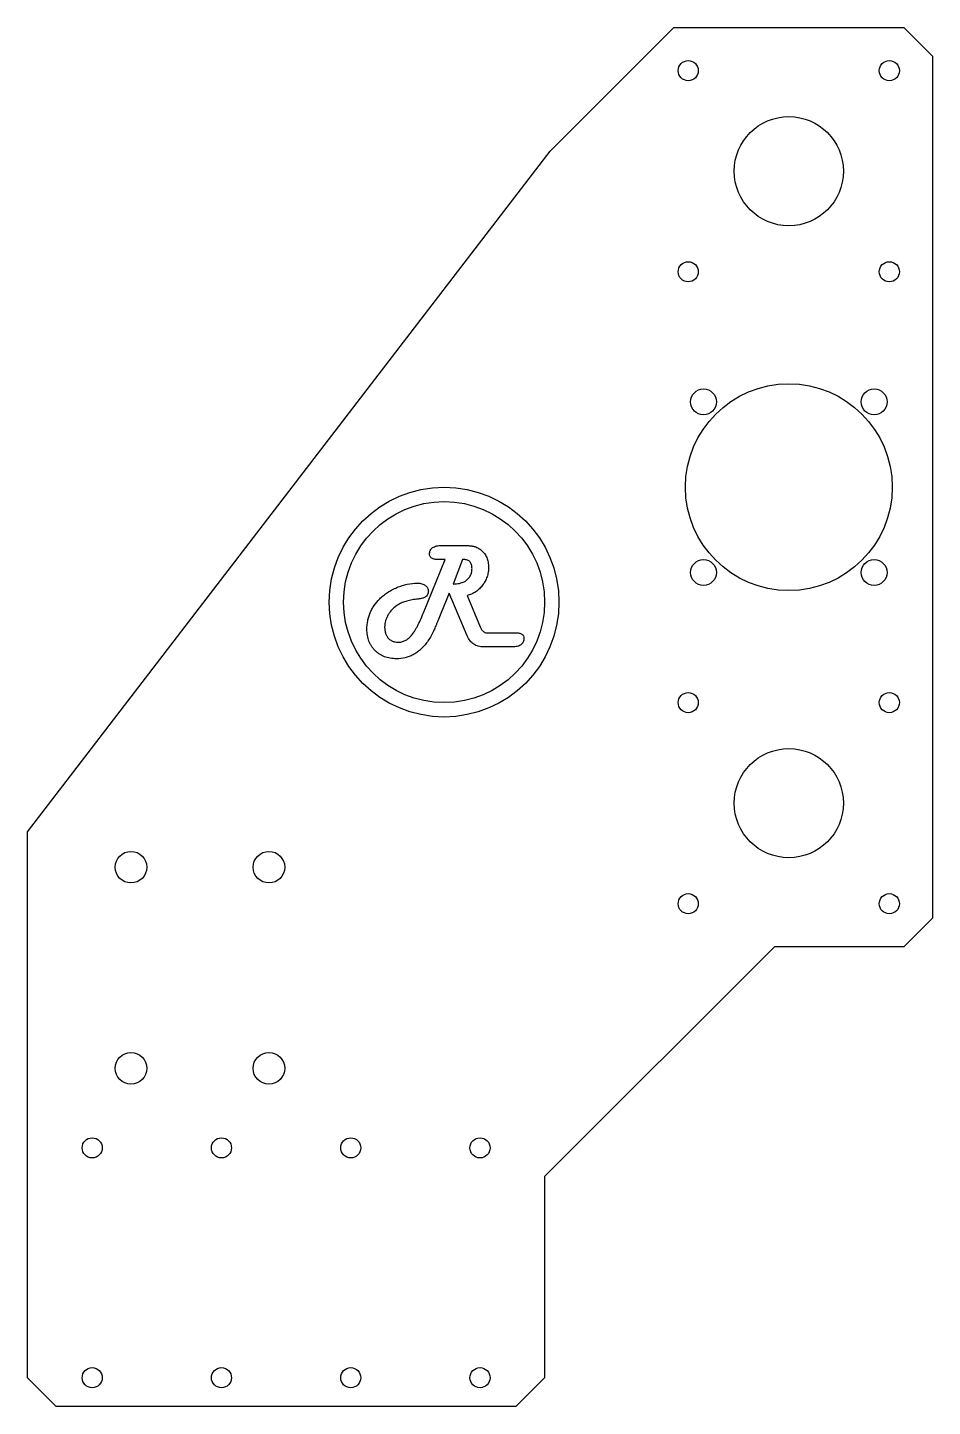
# Model space of a CAD drawing. Header units: millimetres. Extents: x -158 to 0, y 0 to 240.
import ezdxf

# ---------------------------------------------------------------- set-up
doc = ezdxf.new("R2010")
doc.units = ezdxf.units.MM

msp = doc.modelspace()

# ---------------------------------------------------------------- linework, layer by layer
at = {"color": 7, "linetype": 'Continuous', "lineweight": 25}
for p, q in [((-45, 240), (-66.54, 218.46)), ((-45, 240), (-5, 240)), ((0, 235), (-5, 240)), ((0, 235), (0, 85)), ((-157.5, 100), (-66.54, 218.46)), ((-85.46, 149.86), (-81.86, 149.86)), ((-88.6, 138.12), (-84.84, 147.4)), ((-84.84, 147.4), (-85.96, 147.4)), ((-81.78, 147.4), (-83.44, 143.14)), ((-81.55, 147.4), (-81.78, 147.4)), ((-83.44, 143.14), (-83.13, 143.16)), ((-84.09, 141.55), (-85.55, 138.01)), ((-80.96, 134.11), (-84.09, 141.55)), ((-81, 141.12), (-78.72, 135.7)), ((-77.56, 134.66), (-72.6, 134.66)), ((-73.11, 132.19), (-78.1, 132.19)), ((-157.5, 5), (-157.5, 100)), ((-5, 80), (0, 85)), ((-67.5, 40), (-27.5, 80)), ((-5, 80), (-27.5, 80)), ((-67.5, 40), (-67.5, 5)), ((-157.5, 5), (-152.5, 0)), ((-72.5, 0), (-67.5, 5)), ((-72.5, 0), (-152.5, 0))]:
    msp.add_line(p, q, dxfattribs=at)
for centre, radius in [((-42.5, 232.5), 1.75), ((-7.5, 232.5), 1.75), ((-25, 215), 9.5), ((-42.5, 197.5), 1.75), ((-7.5, 197.5), 1.75), ((-25, 160), 18), ((-39.85, 174.85), 2.25), ((-10.15, 174.85), 2.25), ((-85, 140), 20), ((-85, 140), 17.5), ((-39.85, 145.15), 2.25), ((-10.15, 145.15), 2.25), ((-42.5, 122.5), 1.75), ((-7.5, 122.5), 1.75), ((-25, 105), 9.5), ((-139.5, 93.86), 2.75), ((-115.5, 93.86), 2.75), ((-42.5, 87.5), 1.75), ((-7.5, 87.5), 1.75), ((-139.5, 58.86), 2.75), ((-115.5, 58.86), 2.75), ((-146.25, 45), 1.75), ((-123.75, 45), 1.75), ((-101.25, 45), 1.75), ((-78.75, 45), 1.75), ((-146.25, 5), 1.75), ((-123.75, 5), 1.75), ((-101.25, 5), 1.75), ((-78.75, 5), 1.75)]:
    msp.add_circle(centre, radius, dxfattribs=at)
for points, knots in [([(-87.54, 148.38), (-87.54, 148.59), (-87.48, 148.92), (-87.24, 149.27), (-86.99, 149.49), (-86.69, 149.66), (-86.18, 149.83), (-85.75, 149.86), (-85.46, 149.86)], [0, 0, 0, 0, 0.225577, 0.331468, 0.441839, 0.560987, 0.691581, 1, 1, 1, 1]), ([(-81.86, 149.86), (-81.64, 149.86), (-81.32, 149.86), (-80.92, 149.84), (-80.65, 149.82), (-80.4, 149.8), (-80.17, 149.77), (-79.97, 149.74), (-79.74, 149.69), (-79.46, 149.6), (-79.02, 149.4), (-78.72, 149.18), (-78.53, 149.02)], [0, 0, 0, 0, 0.186539, 0.270323, 0.346944, 0.417291, 0.481503, 0.538642, 0.58986, 0.687124, 0.786446, 1, 1, 1, 1]), ([(-78.53, 149.02), (-78.32, 148.85), (-78.04, 148.56), (-77.75, 148.11), (-77.57, 147.75), (-77.43, 147.36), (-77.3, 146.79), (-77.26, 146.35), (-77.26, 146.05)], [0, 0, 0, 0, 0.240162, 0.358943, 0.478313, 0.600702, 0.727865, 1, 1, 1, 1]), ([(-85.96, 147.4), (-86.19, 147.4), (-86.52, 147.41), (-86.91, 147.53), (-87.14, 147.63), (-87.32, 147.77), (-87.49, 148.01), (-87.54, 148.23), (-87.54, 148.38)], [0, 0, 0, 0, 0.332106, 0.465757, 0.584151, 0.689755, 0.789525, 1, 1, 1, 1]), ([(-80.14, 145.83), (-80.15, 146.06), (-80.16, 146.39), (-80.33, 146.78), (-80.48, 147.01), (-80.69, 147.19), (-81.04, 147.36), (-81.34, 147.39), (-81.55, 147.4)], [0, 0, 0, 0, 0.287667, 0.407524, 0.519364, 0.626887, 0.74055, 1, 1, 1, 1]), ([(-81.3, 143.66), (-81.12, 143.78), (-80.87, 144), (-80.59, 144.34), (-80.42, 144.6), (-80.3, 144.88), (-80.17, 145.29), (-80.14, 145.61), (-80.14, 145.83)], [0, 0, 0, 0, 0.261035, 0.38539, 0.506092, 0.625264, 0.745466, 1, 1, 1, 1]), ([(-77.26, 146.05), (-77.26, 145.76), (-77.29, 145.34), (-77.4, 144.79), (-77.52, 144.4), (-77.66, 144.01), (-77.84, 143.64), (-78.05, 143.29), (-78.29, 142.94), (-78.55, 142.62), (-78.84, 142.32), (-79.15, 142.05), (-79.48, 141.8), (-79.83, 141.59), (-80.33, 141.33), (-80.73, 141.2), (-81, 141.12)], [0, 0, 0, 0, 0.127773, 0.18972, 0.251391, 0.312744, 0.374218, 0.436249, 0.499658, 0.562701, 0.625112, 0.686628, 0.747969, 0.80967, 0.871782, 1, 1, 1, 1]), ([(-96.21, 140.57), (-96.01, 140.78), (-95.68, 141.07), (-95.22, 141.43), (-94.86, 141.68), (-94.47, 141.92), (-94.07, 142.14), (-93.64, 142.35), (-93.06, 142.61), (-92.32, 142.88), (-91.13, 143.19), (-90.23, 143.28), (-89.63, 143.29)], [0, 0, 0, 0, 0.118311, 0.178612, 0.239741, 0.301877, 0.364805, 0.429653, 0.495748, 0.627087, 0.754192, 1, 1, 1, 1]), ([(-89.63, 143.29), (-89.37, 143.29), (-89, 143.25), (-88.55, 143.08), (-88.27, 142.92), (-88.04, 142.71), (-87.81, 142.4), (-87.74, 142.1), (-87.74, 141.91)], [0, 0, 0, 0, 0.295207, 0.426616, 0.552589, 0.670394, 0.779134, 1, 1, 1, 1]), ([(-87.74, 141.91), (-87.74, 141.71), (-87.83, 141.28), (-88.13, 140.97), (-88.3, 140.85)], [0, 0, 0, 0, 0.49421, 1, 1, 1, 1]), ([(-83.13, 143.16), (-82.77, 143.18), (-82.13, 143.27), (-81.53, 143.5), (-81.3, 143.66)], [0, 0, 0, 0, 0.565914, 1, 1, 1, 1]), ([(-98.43, 135.29), (-98.43, 135.77), (-98.36, 136.5), (-98.13, 137.44), (-97.88, 138.12), (-97.57, 138.77), (-97.05, 139.62), (-96.56, 140.21), (-96.21, 140.57)], [0, 0, 0, 0, 0.248969, 0.370388, 0.491666, 0.61436, 0.738939, 1, 1, 1, 1]), ([(-92.99, 139.55), (-93.34, 139.33), (-93.84, 138.96), (-94.38, 138.34), (-94.72, 137.84), (-95, 137.31), (-95.27, 136.59), (-95.35, 136.01), (-95.35, 135.63)], [0, 0, 0, 0, 0.26016, 0.38737, 0.514953, 0.64007, 0.761747, 1, 1, 1, 1]), ([(-89.54, 140.53), (-89.89, 140.5), (-90.38, 140.43), (-91.03, 140.31), (-91.47, 140.19), (-91.89, 140.06), (-92.4, 139.87), (-92.76, 139.68), (-92.99, 139.55)], [0, 0, 0, 0, 0.284631, 0.417966, 0.544881, 0.666184, 0.781379, 1, 1, 1, 1]), ([(-88.3, 140.85), (-88.45, 140.76), (-88.86, 140.61), (-89.29, 140.56), (-89.54, 140.53)], [0, 0, 0, 0, 0.395487, 1, 1, 1, 1]), ([(-93.02, 133.01), (-92.81, 133.01), (-92.49, 133.05), (-92.08, 133.17), (-91.78, 133.29), (-91.5, 133.45), (-91.23, 133.64), (-90.97, 133.87), (-90.72, 134.14), (-90.47, 134.45), (-90.22, 134.81), (-89.96, 135.23), (-89.7, 135.7), (-89.43, 136.23), (-89.05, 137.03), (-88.78, 137.67), (-88.6, 138.12)], [0, 0, 0, 0, 0.090235, 0.134013, 0.178156, 0.223242, 0.26945, 0.317665, 0.368016, 0.423104, 0.484198, 0.552525, 0.62809, 0.709968, 0.799265, 1, 1, 1, 1]), ([(-85.55, 138.01), (-85.71, 137.61), (-85.95, 137.06), (-86.24, 136.35), (-86.44, 135.89), (-86.61, 135.49), (-86.77, 135.13), (-86.91, 134.83), (-87.27, 134.06), (-87.66, 133.43), (-88.05, 132.91)], [0, 0, 0, 0, 0.222185, 0.318727, 0.405862, 0.483375, 0.551268, 0.609785, 0.658459, 1, 1, 1, 1]), ([(-93.28, 130.14), (-93.65, 130.13), (-94.19, 130.18), (-94.88, 130.32), (-95.36, 130.49), (-95.81, 130.68), (-96.24, 130.93), (-96.64, 131.22), (-97.01, 131.55), (-97.34, 131.92), (-97.63, 132.32), (-97.88, 132.75), (-98.08, 133.2), (-98.24, 133.68), (-98.38, 134.38), (-98.43, 134.92), (-98.43, 135.29)], [0, 0, 0, 0, 0.133874, 0.197237, 0.25836, 0.318748, 0.378465, 0.438536, 0.499325, 0.560115, 0.620185, 0.680099, 0.740487, 0.801982, 0.865345, 1, 1, 1, 1]), ([(-95.35, 135.63), (-95.35, 135.44), (-95.33, 135.16), (-95.26, 134.8), (-95.19, 134.55), (-95.11, 134.32), (-95, 134.1), (-94.87, 133.9), (-94.73, 133.71), (-94.56, 133.55), (-94.39, 133.4), (-94.19, 133.29), (-93.99, 133.19), (-93.76, 133.11), (-93.45, 133.04), (-93.2, 133.01), (-93.02, 133.01)], [0, 0, 0, 0, 0.145646, 0.213279, 0.278252, 0.34064, 0.401965, 0.461828, 0.520749, 0.579266, 0.636923, 0.694115, 0.751811, 0.810317, 0.87113, 1, 1, 1, 1]), ([(-78.72, 135.7), (-78.65, 135.55), (-78.54, 135.32), (-78.36, 135.07), (-78.21, 134.92), (-78.06, 134.8), (-77.85, 134.69), (-77.67, 134.66), (-77.56, 134.66)], [0, 0, 0, 0, 0.311956, 0.446334, 0.568189, 0.682815, 0.790215, 1, 1, 1, 1]), ([(-72.6, 134.66), (-72.38, 134.66), (-72.07, 134.64), (-71.69, 134.53), (-71.47, 134.43), (-71.31, 134.29), (-71.14, 134.05), (-71.1, 133.83), (-71.1, 133.69)], [0, 0, 0, 0, 0.32659, 0.459112, 0.576588, 0.681578, 0.783181, 1, 1, 1, 1]), ([(-88.05, 132.91), (-88.38, 132.47), (-88.92, 131.86), (-89.75, 131.21), (-90.39, 130.82), (-91.06, 130.51), (-92.02, 130.22), (-92.78, 130.13), (-93.28, 130.14)], [0, 0, 0, 0, 0.266868, 0.391651, 0.513115, 0.632846, 0.752287, 1, 1, 1, 1]), ([(-78.1, 132.19), (-78.42, 132.19), (-78.89, 132.24), (-79.47, 132.45), (-79.85, 132.66), (-80.2, 132.94), (-80.61, 133.4), (-80.83, 133.82), (-80.96, 134.11)], [0, 0, 0, 0, 0.260551, 0.381012, 0.498071, 0.615928, 0.736858, 1, 1, 1, 1]), ([(-71.1, 133.69), (-71.1, 133.47), (-71.15, 133.15), (-71.38, 132.79), (-71.62, 132.57), (-71.91, 132.4), (-72.41, 132.23), (-72.82, 132.19), (-73.11, 132.19)], [0, 0, 0, 0, 0.229542, 0.337222, 0.44802, 0.566565, 0.695439, 1, 1, 1, 1])]:
    msp.add_open_spline(points, degree=3, knots=knots, dxfattribs=at)

doc.saveas('drawing.dxf')
